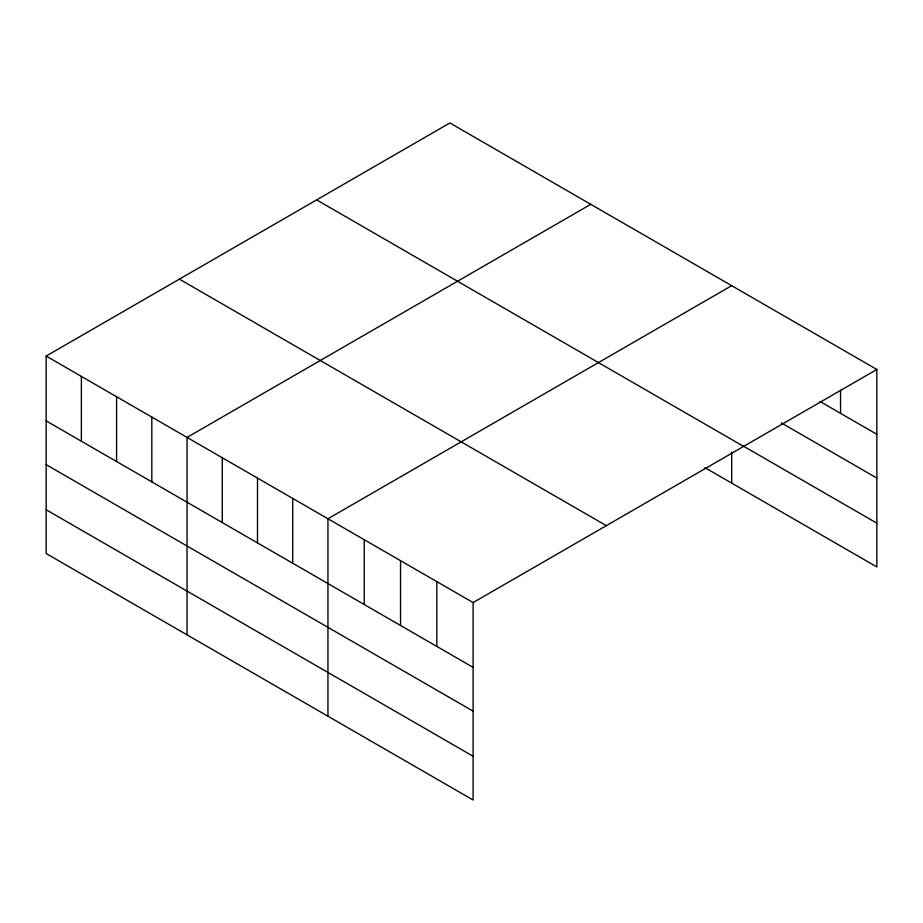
<?xml version="1.0" encoding="UTF-8"?>
<svg xmlns="http://www.w3.org/2000/svg" width="923" height="923" viewBox="0 0 923 923"><rect width="100%" height="100%" fill="white"/><g stroke="black" fill="none" stroke-linecap="round" stroke-linejoin="round"><path stroke-width="1.38" d="M46.15 356.07L473.118 602.581L473.118 800.022L46.15 553.523L46.15 356.07L449.882 122.978L876.85 369.477L876.85 566.93L704.964 467.696M590.789 204.318L187.046 437.421L187.046 634.862M731.685 285.668L327.942 518.761L327.942 716.213M473.118 602.581L876.85 369.477M819.993 401.459L876.85 434.283M781.285 422.884L876.85 478.056M743.776 446.328L876.85 523.156M316.658 199.899L743.615 446.397M179.385 279.15L606.342 525.66M46.15 420.876L473.118 667.375M46.15 464.65L473.118 711.148M46.15 509.75L473.118 756.249M840.553 390.291L840.553 413.331M731.685 452.051L731.685 483.121M436.821 581.617L436.821 646.423M400.536 560.665L400.536 625.471M364.239 539.713L364.239 604.519M292.718 498.432L292.718 563.226M257.494 478.091L257.494 542.897M222.27 457.75L222.27 522.556M151.822 417.081L151.822 481.887M116.598 396.74L116.598 461.546M81.374 376.411L81.374 441.206"/></g></svg>
